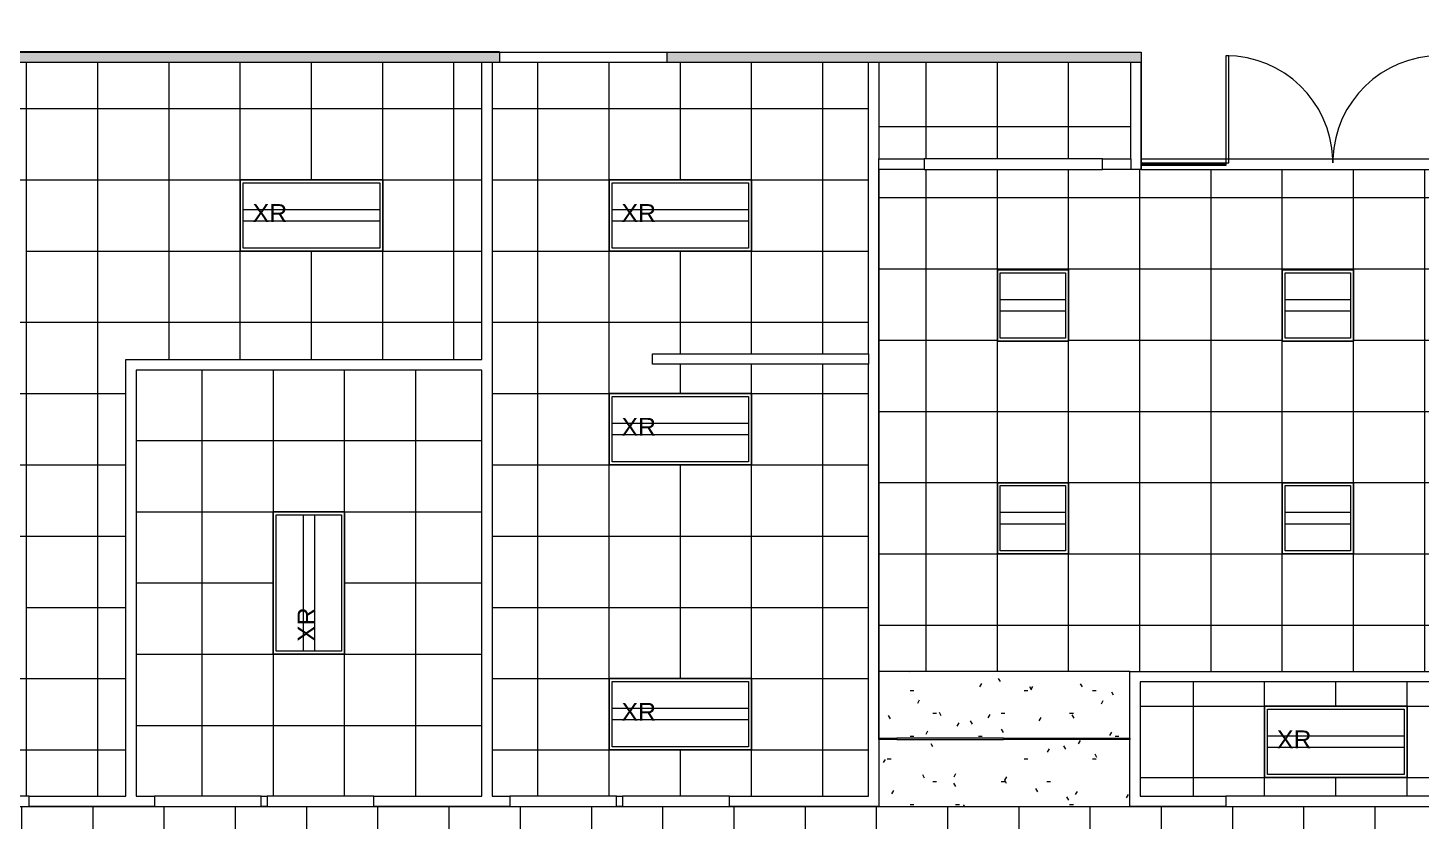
# Model space of a CAD drawing. Header units: inches. Extents: x 1724 to 6154, y -664 to 702.
# Drawn here: x 2659.6 to 3129, y -435.7 to -168.5 of the extents above; entities that cross this region are included whole.
import ezdxf

# ---------------------------------------------------------------- set-up
doc = ezdxf.new("R2010")
doc.units = ezdxf.units.IN
doc.header["$MEASUREMENT"] = 0
for name, color, linetype, lineweight in [('A-ANNO-NOTE', 131, 'Continuous', 9), ('A-CLNG', 13, 'Continuous', 9), ('A-CLNG-PATT', 13, 'Continuous', 9), ('A-WALL', 250, 'Continuous', 9), ('BB-PART-WALL', 250, 'Continuous', 9), ('E-LITE-EQPM', 33, 'Continuous', 9), ('I-WALL', 2, 'Continuous', 9), ('NABCA_dwg', 8, 'Continuous', 9), ('WB-N-Door', 250, 'Continuous', 9), ('WB-N-Part', 250, 'Continuous', 9)]:
    doc.layers.add(name, color=color, linetype=linetype, lineweight=lineweight)
doc.styles.add('Arial', font='arial.ttf', dxfattribs={"height": 6})

# ---------------------------------------------------------------- blocks, each defined once
blk = doc.blocks.new('Rectangular Ceiling Light - Recessed - New 2_x2_ - BASKET-V1-Reflected Ceiling Plan')
at = {"layer": 'E-LITE-EQPM', "lineweight": 20}
for p, q in [((-12.74, -14.34), (-12.74, 9.66)), ((-12.74, 9.66), (11.26, 9.66)), ((11.26, 9.66), (11.26, -14.34)), ((-11.74, -13.34), (-11.74, 8.66)), ((-11.74, 8.66), (10.26, 8.66)), ((10.26, 8.66), (10.26, -13.34)), ((10.26, -0.42), (-11.74, -0.42)), ((10.26, -4.26), (-11.74, -4.26)), ((10.26, -13.34), (-11.74, -13.34)), ((11.26, -14.34), (-12.74, -14.34))]:
    blk.add_line(p, q, dxfattribs=at)
blk = doc.blocks.new('Rectangular Ceiling Light - Recessed - Existing Relocated 2_x4_ - BASKET-2505325-Reflected Ceiling Plan')
at = {"layer": 'E-LITE-EQPM', "lineweight": 20}
for p, q in [((-24.74, -14.34), (-24.74, 9.66)), ((-24.74, 9.66), (23.26, 9.66)), ((23.26, 9.66), (23.26, -14.34)), ((-23.74, -13.34), (-23.74, 8.66)), ((-23.74, 8.66), (22.26, 8.66)), ((22.26, 8.66), (22.26, -13.34)), ((22.26, -0.42), (-23.74, -0.42)), ((22.26, -4.26), (-23.74, -4.26)), ((22.26, -13.34), (-23.74, -13.34)), ((23.26, -14.34), (-24.74, -14.34))]:
    blk.add_line(p, q, dxfattribs=at)
blk = doc.blocks.new('NABCA_dwg_MA-2900-8th-120718_dwg-2391440-New Construction - Test Fit Plan-2421454-Reflected Ceiling Plan')
at = {"layer": 'BB-PART-WALL'}
for points in [[(-7798.59, -3441.6), (-7794.84, -3441.6), (-7794.84, -3420.64), (-7283.96, -3420.64), (-7283.96, -3417.14), (-7798.34, -3417.14), (-7798.34, -3438.1), (-7815, -3438.1), (-7815, -3441.6), (-7804.96, -3441.6)], [(-7190.82, -3420.64), (-7067.83, -3420.64), (-7067.83, -3417.14), (-7227.46, -3417.14), (-7227.46, -3420.64), (-7199.06, -3420.64)]]:
    blk.add_hatch(color=256, dxfattribs=at).paths.add_polyline_path(points, flags=0)
at = {"layer": 'A-WALL', "color": 10, "lineweight": 30}
blk.add_line((-7283.96, -3417.14), (-7798.34, -3417.14), dxfattribs=at)
at = {"layer": 'BB-PART-WALL'}
for p, q in [((-7227.46, -3420.64), (-7227.46, -3417.14)), ((-7428.42, -3420.64), (-7571.5, -3420.64)), ((-7283.96, -3420.64), (-7289.96, -3420.64)), ((-7155.2, -3420.64), (-7159.65, -3420.64)), ((-7067.83, -3420.64), (-7151.2, -3420.64))]:
    blk.add_line(p, q, dxfattribs=at)
at = {"layer": 'BB-PART-WALL', "flags": 128}
for points in [[(-7815, -3438.1), (-7798.34, -3438.1), (-7798.34, -3417.14), (-7283.96, -3417.14), (-7283.96, -3420.64)], [(-7227.46, -3417.14), (-7067.83, -3417.14), (-7067.83, -3420.64)]]:
    blk.add_lwpolyline(points, dxfattribs=at)
at = {"layer": 'WB-N-Door'}
blk.add_line((-7038.2, -3453.14), (-7038.2, -3418.39), dxfattribs=at)
at = {"layer": 'WB-N-Door', "flags": 128}
for points in [[(-7038.2, -3418.39), (-7039.2, -3418.39), (-7039.2, -3453.14)], [(-7039.2, -3453.14), (-7039.2, -3454.39), (-7038.2, -3454.39), (-7038.2, -3453.14)]]:
    blk.add_lwpolyline(points, dxfattribs=at)
at = {"layer": 'WB-N-Door'}
for centre, start, end in [((-7039.2, -3454.39), 1.9951, 90), ((-6967.2, -3454.39), 90, 178.0049), ((-7039.2, -3454.39), 0, 1.9951), ((-6967.2, -3454.39), 178.0049, 180)]:
    blk.add_arc(centre, 36, start, end, dxfattribs=at)
at = {"layer": 'WB-N-Part'}
for p, q in [((-7283.96, -3417.14), (-7227.46, -3417.14)), ((-7067.83, -3453.14), (-7067.83, -3420.64)), ((-7067.83, -3454.64), (-7067.83, -3453.14)), ((-7067.83, -3455.14), (-7067.83, -3454.64)), ((-7067.83, -3456.64), (-7067.83, -3455.14)), ((-7039.2, -3454.64), (-7039.2, -3455.14))]:
    blk.add_line(p, q, dxfattribs=at)
at = {"layer": 'WB-N-Part', "flags": 128}
for points in [[(-7067.83, -3454.39), (-7039.2, -3454.39), (-7039.2, -3454.64)], [(-7039.2, -3455.14), (-7039.2, -3455.39), (-7067.83, -3455.39)]]:
    blk.add_lwpolyline(points, dxfattribs=at)
blk = doc.blocks.new('NABCA_dwg-2391440-Reflected Ceiling Plan')
blk.add_blockref('NABCA_dwg_MA-2900-8th-120718_dwg-2391440-New Construction - Test Fit Plan-2421454-Reflected Ceiling Plan', (10102.48, 3240.5))

msp = doc.modelspace()

# ---------------------------------------------------------------- hatches: boundary and pattern name
at = {"layer": 'A-CLNG-PATT', "lineweight": 13}
h = msp.add_hatch(dxfattribs=at)
h.set_pattern_fill('FP_53', color=256, style=0, pattern_type=2)
h.set_pattern_definition([(0, (2753.523, -164.79), (0, -24), []), (270, (2753.523, -164.79), (-24, -1e-15), [])])
h.paths.add_polyline_path([(2572.77, -491.23), (3607.52, -491.23), (3607.52, -430.73), (2392.24, -430.73), (2392.24, -214.89), (2303.9, -214.89), (2303.9, -201.14), (2239.99, -201.1), (2239.99, 58.02), (2336.86, 58.02), (2336.86, 149.65), (2179.74, 149.65), (2179.74, 111.9), (2176.24, 111.9), (2176.24, 149.65), (2077.63, 149.65), (2077.63, 111.9), (2042.99, 111.9), (2042.99, 149.65), (1970.15, 149.65), (1970.15, -96.5), (2042.8, -96.5), (2042.8, -62.63), (2077.63, -62.63), (2077.63, -96.5), (2176.24, -96.5), (2176.24, -61.76), (2179.74, -61.76), (2179.74, -275.39), (2331.99, -275.39), (2331.99, -431.35), (2314.99, -431.35), (2314.99, -430.73), (1991.52, -430.73), (1991.52, -403.83), (1931.02, -403.83), (1931.02, -491.23), (2314.99, -491.23), (2314.99, -490.6), (2331.99, -490.6), (2331.99, -491.23), (2555.27, -491.23)], flags=0)
h.paths.add_polyline_path([(1961.52, -476.79), (1961.52, -452.79), (1985.52, -452.79), (1985.52, -476.79)], flags=0)
h.paths.add_polyline_path([(3233.52, -476.79), (3209.52, -476.79), (3209.52, -452.79), (3233.52, -452.79), (3233.52, -473.35)], flags=0)
h.paths.add_polyline_path([(3030.47, -476.79), (3017.52, -476.79), (3017.52, -452.79), (3041.52, -452.79), (3041.52, -476.79)], flags=0)
h.paths.add_polyline_path([(3113.52, -476.79), (3113.52, -452.79), (3137.52, -452.79), (3137.52, -476.79)], flags=0)
h.paths.add_polyline_path([(2555.27, -476.79), (2537.52, -476.79), (2537.52, -452.79), (2561.52, -452.79), (2561.52, -476.79)], flags=0)
h.paths.add_polyline_path([(2633.52, -476.79), (2633.52, -452.79), (2657.52, -452.79), (2657.52, -476.79)], flags=0)
h.paths.add_polyline_path([(2369.52, -476.79), (2345.52, -476.79), (2345.52, -452.79), (2369.52, -452.79), (2369.52, -467.29)], flags=0)
h.paths.add_polyline_path([(2273.52, -476.79), (2249.52, -476.79), (2249.52, -452.79), (2273.52, -452.79), (2273.52, -467.29)], flags=0)
h.paths.add_polyline_path([(2177.52, -476.79), (2153.52, -476.79), (2153.52, -452.79), (2177.52, -452.79), (2177.52, -467.29)], flags=0)
h.paths.add_polyline_path([(2729.52, -476.79), (2729.52, -452.79), (2753.52, -452.79), (2753.52, -476.79)], flags=0)
h.paths.add_polyline_path([(2081.52, -476.79), (2057.52, -476.79), (2057.52, -452.79), (2081.52, -452.79), (2081.52, -467.29)], flags=0)
h.paths.add_polyline_path([(3497.52, -476.79), (3497.52, -452.79), (3521.52, -452.79), (3521.52, -476.79), (3505.67, -476.79)], flags=0)
h.paths.add_polyline_path([(3425.52, -476.79), (3401.52, -476.79), (3401.52, -452.79), (3425.52, -452.79), (3425.52, -467.34)], flags=0)
h.paths.add_polyline_path([(2849.52, -476.79), (2825.52, -476.79), (2825.52, -452.79), (2849.52, -452.79), (2849.52, -475.28)], flags=0)
h.paths.add_polyline_path([(2465.52, -476.79), (2441.52, -476.79), (2441.52, -452.79), (2465.52, -452.79), (2465.52, -467.29)], flags=0)
h.paths.add_polyline_path([(3329.52, -476.79), (3305.52, -476.79), (3305.52, -452.79), (3329.52, -452.79), (3329.52, -471.74)], flags=0)
h.paths.add_polyline_path([(2921.52, -476.79), (2921.52, -452.79), (2945.52, -452.79), (2945.52, -476.79)], flags=0)
h.paths.add_polyline_path([(2369.52, -404.79), (2345.52, -404.79), (2345.52, -380.79), (2369.52, -380.79), (2369.52, -394.01)], flags=0)
h.paths.add_polyline_path([(2345.52, -308.79), (2345.52, -284.79), (2369.52, -284.79), (2369.52, -308.79)], flags=0)
h.paths.add_polyline_path([(2211.74, -260.79), (2201.52, -260.79), (2201.52, -236.79), (2225.52, -236.79), (2225.52, -260.79)], flags=0)
h.paths.add_polyline_path([(2321.52, -260.79), (2297.52, -260.79), (2297.52, -236.79), (2321.52, -236.79), (2321.52, -247.45)], flags=0)
h.paths.add_polyline_path([(2353.23, -211.39), (2392.24, -211.39), (2392.24, -180.14), (2307.65, -180.14), (2307.65, -201.14), (2307.4, -201.14), (2307.4, -211.39), (2321.52, -211.39)], flags=0)
h.paths.add_polyline_path([(2201.52, -164.79), (2201.52, -140.79), (2225.52, -140.79), (2225.52, -164.79), (2213.33, -164.79)], flags=0)
h.paths.add_polyline_path([(2201.52, -68.79), (2201.52, -44.79), (2225.52, -44.79), (2225.52, -68.79)], flags=0)
h.paths.add_polyline_path([(2033.52, -44.79), (2009.52, -44.79), (2009.52, 3.21), (2033.52, 3.21), (2033.52, -27.61)], flags=0)
h.paths.add_polyline_path([(2105.51, -44.79), (2105.51, 3.21), (2129.51, 3.21), (2129.51, -44.79)], flags=0)
h.paths.add_polyline_path([(2201.52, 3.21), (2201.52, 27.21), (2225.52, 27.21), (2225.52, 3.21)], flags=0)
h.paths.add_polyline_path([(2033.52, 51.21), (2009.52, 51.21), (2009.52, 99.21), (2033.52, 99.21)], flags=0)
h.paths.add_polyline_path([(2105.51, 51.21), (2105.51, 99.21), (2129.51, 99.21), (2129.51, 51.21)], flags=0)
h.paths.add_polyline_path([(2201.52, 75.21), (2201.52, 99.21), (2225.52, 99.21), (2225.52, 75.21)], flags=0)
h.paths.add_polyline_path([(2321.52, 75.21), (2297.52, 75.21), (2297.52, 99.21), (2321.52, 99.21)], flags=0)
h = msp.add_hatch(dxfattribs=at)
h.set_pattern_fill('FP_20', color=256, style=0, pattern_type=2)
h.set_pattern_definition([(90, (2683.13, -291.684), (24, -1e-15), []), (0, (2683.13, -291.684), (0, -24), [])])
h.paths.add_polyline_path([(2623.99, -427.23), (2692.49, -427.22), (2692.52, -280.23), (2812.52, -280.23), (2812.52, -180.14), (2575.74, -180.14), (2575.74, -427.23), (2611.13, -427.23)], flags=0)
h.paths.add_polyline_path([(2611.13, -363.68), (2611.13, -339.68), (2659.13, -339.68), (2659.13, -363.68)], flags=0)
h.paths.add_polyline_path([(2611.13, -243.68), (2611.13, -219.68), (2659.13, -219.68), (2659.13, -243.68)], flags=0)
h.paths.add_polyline_path([(2731.13, -243.68), (2731.13, -219.68), (2779.13, -219.68), (2779.13, -243.68), (2742.27, -243.68)], flags=0)
h = msp.add_hatch(dxfattribs=at)
h.set_pattern_fill('FP_18', color=256, style=0, pattern_type=2)
h.set_pattern_definition([(270, (2879.428, -315.684), (-24, -1e-15), []), (180, (2879.428, -315.684), (3e-15, 24), [])])
h.paths.add_polyline_path([(2857.94, -427.23), (2942.83, -427.23), (2942.83, -281.73), (2870.03, -281.73), (2870.03, -278.23), (2942.83, -278.23), (2942.83, -180.14), (2816.02, -180.14), (2816.02, -427.23), (2855.43, -427.23)], flags=0)
h.paths.add_polyline_path([(2903.43, -411.68), (2855.43, -411.68), (2855.43, -387.68), (2903.43, -387.68)], flags=0)
h.paths.add_polyline_path([(2875.02, -315.68), (2855.43, -315.68), (2855.43, -291.68), (2903.43, -291.68), (2903.43, -315.68)], flags=0)
h.paths.add_polyline_path([(2875.02, -243.68), (2855.43, -243.68), (2855.43, -219.68), (2903.43, -219.68), (2903.43, -243.68), (2879.34, -243.68)], flags=0)
h = msp.add_hatch(dxfattribs=at)
h.set_pattern_fill('FP_50', color=256, style=0, pattern_type=2)
h.set_pattern_definition([(0, (3322.246, -297.684), (0, -24), []), (270, (3322.246, -297.684), (-24, -1e-15), [])])
h.paths.add_polyline_path([(3255.99, -427.23), (3537.35, -427.23), (3537.35, -333.39), (3255.99, -333.39), (3255.99, -394.01)], flags=0)
h.paths.add_polyline_path([(3611.02, -427.23), (3669.91, -427.23), (3669.91, -265.89), (3700.16, -265.89), (3700.16, -180.74), (3540.85, -180.74), (3540.85, -269.39), (3252.49, -269.39), (3252.49, -216.14), (2946.33, -216.14), (2946.33, -385.23), (3252.49, -385.23), (3252.49, -329.89), (3540.85, -329.89), (3540.85, -427.23), (3607.52, -427.23)], flags=0)
h.paths.add_polyline_path([(3586.25, -393.68), (3562.25, -393.68), (3562.25, -369.68), (3586.25, -369.68)], flags=0)
h.paths.add_polyline_path([(3658.25, -393.68), (3634.25, -393.68), (3634.25, -369.68), (3658.25, -369.68)], flags=0)
h.paths.add_polyline_path([(3442.25, -393.68), (3442.25, -369.68), (3490.25, -369.68), (3490.25, -393.68)], flags=0)
h.paths.add_polyline_path([(3298.25, -393.68), (3298.25, -369.68), (3346.25, -369.68), (3346.25, -393.68)], flags=0)
h.paths.add_polyline_path([(3106.25, -345.68), (3082.25, -345.68), (3082.25, -321.68), (3106.25, -321.68)], flags=0)
h.paths.add_polyline_path([(3202.25, -345.68), (3178.25, -345.68), (3178.25, -321.68), (3202.25, -321.68), (3202.25, -333.39)], flags=0)
h.paths.add_polyline_path([(3010.25, -345.68), (2986.25, -345.68), (2986.25, -321.68), (3010.25, -321.68)], flags=0)
h.paths.add_polyline_path([(3298.25, -321.98), (3298.25, -297.98), (3322.25, -297.98), (3322.25, -321.98)], flags=0)
h.paths.add_polyline_path([(3394.25, -321.98), (3394.25, -297.98), (3418.25, -297.98), (3418.25, -321.98)], flags=0)
h.paths.add_polyline_path([(3514.25, -321.98), (3490.25, -321.98), (3490.25, -297.98), (3514.25, -297.98), (3514.25, -320.73)], flags=0)
h.paths.add_polyline_path([(3562.25, -321.98), (3562.25, -297.98), (3586.25, -297.98), (3586.25, -321.98)], flags=0)
h.paths.add_polyline_path([(3634.25, -321.98), (3634.25, -297.98), (3658.25, -297.98), (3658.25, -321.98)], flags=0)
h.paths.add_polyline_path([(2986.25, -273.98), (2986.25, -249.98), (3010.25, -249.98), (3010.25, -273.98)], flags=0)
h.paths.add_polyline_path([(3178.25, -273.98), (3178.25, -249.98), (3202.25, -249.98), (3202.25, -273.98)], flags=0)
h.paths.add_polyline_path([(3082.25, -273.98), (3082.25, -249.98), (3106.25, -249.98), (3106.25, -273.98)], flags=0)
h.paths.add_polyline_path([(3537.35, -265.89), (3537.35, -180.74), (3343.99, -180.74), (3343.99, -265.89), (3514.25, -265.89)], flags=0)
h.paths.add_polyline_path([(3274.25, -265.89), (3340.49, -265.89), (3340.49, -180.74), (3255.99, -180.74), (3255.99, -265.89), (3268.07, -265.89)], flags=0)
h.paths.add_polyline_path([(3586.25, -249.68), (3562.25, -249.68), (3562.25, -225.68), (3586.25, -225.68), (3586.25, -237.68)], flags=0)
h.paths.add_polyline_path([(3658.25, -249.68), (3634.25, -249.68), (3634.25, -225.68), (3658.25, -225.68)], flags=0)
h.paths.add_polyline_path([(3274.25, -225.68), (3274.25, -201.68), (3322.25, -201.68), (3322.25, -225.68), (3298.25, -225.68)], flags=0)
h.paths.add_polyline_path([(3370.25, -225.68), (3370.25, -201.68), (3418.25, -201.68), (3418.25, -225.68), (3386.87, -225.68)], flags=0)
h.paths.add_polyline_path([(3514.25, -225.68), (3466.25, -225.68), (3466.25, -201.68), (3514.25, -201.68)], flags=0)
h.paths.add_polyline_path([(3252.49, -212.64), (3252.49, -180.74), (3167.41, -180.74), (3167.41, -212.64), (3239.41, -212.64)], flags=0)
h.paths.add_polyline_path([(3022.91, -212.64), (3031.16, -212.64), (3031.16, -180.14), (2946.33, -180.14), (2946.33, -212.64), (3021.62, -212.64)], flags=0)
h = msp.add_hatch(dxfattribs=at)
h.set_pattern_fill('FP_19', color=256, style=0, pattern_type=2)
h.set_pattern_definition([(270, (2766.273, -355.478), (-24, -1e-15), []), (180, (2766.273, -355.478), (-3e-15, 24), [])])
h.paths.add_polyline_path([(2766.27, -427.23), (2812.52, -427.23), (2812.52, -283.73), (2696.02, -283.73), (2696.02, -427.23), (2753.52, -427.23)], flags=0)
h.paths.add_polyline_path([(2766.27, -379.48), (2742.27, -379.48), (2742.27, -331.48), (2766.27, -331.48)], flags=0)
h = msp.add_hatch(dxfattribs=at)
h.set_pattern_fill('FP_49', color=256, style=0, pattern_type=2)
h.set_pattern_definition([(0, (0, 0), (30.72, 7.68), [1.267, -21.773, 1.267, -21.773, -122.88]), (0, (0, 0), (30.72, 7.68), [-46.08, 1.267, -44.813, 1.267, -21.773, -53.76]), (0, (0, 0), (30.72, 7.68), [-115.2, 1.267, -14.093, 1.267, -37.133]), (120, (11.52, 3.84), (-22.011075, 22.7643), [1.267, -21.773, 1.267, -21.773, -122.88]), (120, (11.52, 3.84), (-22.011075, 22.7643), [-46.08, 1.267, -44.813, 1.267, -21.773, -53.76]), (120, (11.52, 3.84), (-22.011075, 22.7643), [-115.2, 1.267, -14.093, 1.267, -37.133]), (240, (15.36, 19.2), (-8.708925, -30.4443), [1.267, -21.773, 1.267, -21.773, -122.88]), (240, (15.36, 19.2), (-8.708925, -30.4443), [-46.08, 1.267, -44.813, 1.267, -21.773, -53.76]), (240, (15.36, 19.2), (-8.708925, -30.4443), [-115.2, 1.267, -14.093, 1.267, -37.133])])
h.paths.add_polyline_path([(3246.57, -430.73), (3252.49, -430.73), (3252.49, -385.23), (3167.66, -385.23), (3167.66, -407.73), (3252.24, -407.73), (3252.24, -408.23), (3167.66, -408.23), (3167.66, -430.73), (3171.7, -430.73)], flags=0)
h.paths.add_polyline_path([(2988.33, -430.73), (3030.91, -430.73), (3030.91, -408.23), (2946.33, -408.23), (2946.33, -430.73), (2986.25, -430.73)], flags=0)
h.paths.add_polyline_path([(2988.16, -407.73), (3030.91, -407.73), (3030.91, -385.23), (2946.33, -385.23), (2946.33, -407.73), (2986.25, -407.73)], flags=0)
h = msp.add_hatch(dxfattribs=at)
h.set_pattern_fill('FP_54', color=256, style=0, pattern_type=2)
h.set_pattern_definition([(180, (3076.285, -396.978), (3e-15, 24), []), (90, (3076.285, -396.978), (24, -1e-15), [])])
h.paths.add_polyline_path([(3093.99, -427.23), (3164.16, -427.23), (3164.16, -388.73), (3034.41, -388.73), (3034.41, -427.23), (3082.56, -427.23)], flags=0)
h.paths.add_polyline_path([(3078.82, -420.98), (3076.28, -420.98), (3076.28, -396.98), (3124.28, -396.98), (3124.28, -420.98), (3089.43, -420.98)], flags=0)

# ---------------------------------------------------------------- linework, layer by layer
at = {"layer": 'A-CLNG', "lineweight": 13}
for p, q in [((2946.33, -408.23), (2946.33, -212.64)), ((3031.16, -212.64), (3031.16, -216.14)), ((2779.13, -219.68), (2731.13, -219.68)), ((2731.13, -219.68), (2731.13, -243.68)), ((2779.13, -243.68), (2779.13, -219.68)), ((2903.43, -219.68), (2855.43, -219.68)), ((2855.43, -219.68), (2855.43, -243.68)), ((2903.43, -243.68), (2903.43, -219.68)), ((3034.66, -216.14), (3163.91, -216.14)), ((2731.13, -243.68), (2779.13, -243.68)), ((2855.43, -243.68), (2903.43, -243.68)), ((3010.25, -249.98), (2986.25, -249.98)), ((2986.25, -249.98), (2986.25, -273.98)), ((3010.25, -273.98), (3010.25, -249.98)), ((3106.25, -249.98), (3082.25, -249.98)), ((3082.25, -249.98), (3082.25, -273.98)), ((3106.25, -273.98), (3106.25, -249.98)), ((2986.25, -273.98), (3010.25, -273.98)), ((3082.25, -273.98), (3106.25, -273.98)), ((2692.49, -280.23), (2692.49, -427.23)), ((2942.83, -278.23), (2942.83, -281.73)), ((2903.43, -291.68), (2855.43, -291.68)), ((2855.43, -291.68), (2855.43, -315.68)), ((2903.43, -315.68), (2903.43, -291.68)), ((2855.43, -315.68), (2903.43, -315.68)), ((3010.25, -321.68), (2986.25, -321.68)), ((2986.25, -321.68), (2986.25, -345.68)), ((3010.25, -345.68), (3010.25, -321.68)), ((3106.25, -321.68), (3082.25, -321.68)), ((3082.25, -321.68), (3082.25, -345.68)), ((3106.25, -345.68), (3106.25, -321.68)), ((2742.27, -331.48), (2742.27, -379.48)), ((2766.27, -331.48), (2742.27, -331.48)), ((2766.27, -379.48), (2766.27, -331.48)), ((2986.25, -345.68), (3010.25, -345.68)), ((3082.25, -345.68), (3106.25, -345.68)), ((2742.27, -379.48), (2766.27, -379.48)), ((2903.43, -387.68), (2855.43, -387.68)), ((2855.43, -387.68), (2855.43, -411.68)), ((2903.43, -411.68), (2903.43, -387.68)), ((3030.91, -385.23), (2946.33, -385.23)), ((3124.28, -396.98), (3076.28, -396.98)), ((3076.28, -396.98), (3076.28, -420.98)), ((3124.28, -420.98), (3124.28, -396.98)), ((3030.91, -407.73), (3030.91, -408.23)), ((2855.43, -411.68), (2903.43, -411.68)), ((3076.28, -420.98), (3124.28, -420.98)), ((2401.49, -430.73), (3135.28, -430.73)), ((2776.19, -427.23), (2740.19, -427.23)), ((2895.94, -427.23), (2859.94, -427.23))]:
    msp.add_line(p, q, dxfattribs=at)
at = {"layer": 'I-WALL', "color": 7, "lineweight": 20}
for p, q in [((2304.15, -176.64), (3034.66, -176.64)), ((3034.66, -176.64), (3034.66, -214.14)), ((2812.52, -180.14), (2575.74, -180.14)), ((2812.52, -280.23), (2812.52, -180.14)), ((2816.02, -180.14), (2816.02, -427.23)), ((2942.83, -180.14), (2816.02, -180.14)), ((2942.83, -278.23), (2942.83, -180.14)), ((2946.33, -180.14), (2946.33, -212.64)), ((3031.16, -180.14), (2946.33, -180.14)), ((3031.16, -212.64), (3031.16, -180.14)), ((2946.33, -212.64), (2961.62, -212.64)), ((2961.62, -212.64), (2961.62, -216.14)), ((3021.62, -212.64), (3031.16, -212.64)), ((3021.62, -216.14), (3021.62, -212.64)), ((3034.66, -214.14), (3063.28, -214.14)), ((3034.66, -214.64), (3034.66, -216.14)), ((3063.28, -214.64), (3034.66, -214.64)), ((3063.28, -214.14), (3063.28, -214.64)), ((2946.33, -216.14), (2946.33, -407.73)), ((2961.62, -216.14), (2946.33, -216.14)), ((3034.66, -216.14), (3021.62, -216.14)), ((2692.52, -427.23), (2692.52, -280.23)), ((2692.52, -280.23), (2812.52, -280.23)), ((2870.03, -281.73), (2870.03, -278.23)), ((2870.03, -278.23), (2942.83, -278.23)), ((2696.02, -283.73), (2696.02, -427.23)), ((2812.52, -283.73), (2696.02, -283.73)), ((2812.52, -427.23), (2812.52, -283.73)), ((2942.83, -281.73), (2870.03, -281.73)), ((2942.83, -427.23), (2942.83, -281.73)), ((3030.91, -407.73), (3030.91, -385.23)), ((3030.91, -385.23), (3167.66, -385.23)), ((3034.41, -388.73), (3034.41, -427.23)), ((3164.16, -388.73), (3034.41, -388.73)), ((2946.33, -407.73), (2952.33, -407.73)), ((2946.33, -408.23), (2946.33, -430.73)), ((2952.33, -408.23), (2946.33, -408.23)), ((2952.33, -407.73), (2952.33, -408.23)), ((2988.33, -408.23), (2988.33, -407.73)), ((2988.33, -407.73), (3030.91, -407.73)), ((3030.91, -408.23), (2988.33, -408.23)), ((3030.91, -430.73), (3030.91, -408.23)), ((2659.99, -430.73), (2659.99, -427.23)), ((2659.99, -427.23), (2692.52, -427.23)), ((2702.19, -430.73), (2659.99, -430.73)), ((2696.02, -427.23), (2702.19, -427.23)), ((2702.19, -427.23), (2702.19, -430.73)), ((2738.19, -430.73), (2738.19, -427.23)), ((2738.19, -427.23), (2740.19, -427.23)), ((2740.19, -430.73), (2738.19, -430.73)), ((2740.19, -427.23), (2740.19, -430.73)), ((2776.19, -430.73), (2776.19, -427.23)), ((2776.19, -427.23), (2812.52, -427.23)), ((2821.94, -430.73), (2776.19, -430.73)), ((2816.02, -427.23), (2821.94, -427.23)), ((2821.94, -427.23), (2821.94, -430.73)), ((2857.94, -430.73), (2857.94, -427.23)), ((2857.94, -427.23), (2859.94, -427.23)), ((2859.94, -430.73), (2857.94, -430.73)), ((2859.94, -427.23), (2859.94, -430.73)), ((2895.94, -430.73), (2895.94, -427.23)), ((2895.94, -427.23), (2942.83, -427.23)), ((2946.33, -430.73), (2895.94, -430.73)), ((3063.28, -430.73), (3030.91, -430.73)), ((3034.41, -427.23), (3063.28, -427.23)), ((3063.28, -427.23), (3063.28, -430.73))]:
    msp.add_line(p, q, dxfattribs=at)
at = {"layer": 'I-WALL', "lineweight": 13}
for p, q in [((3021.62, -212.64), (2961.62, -212.64)), ((3034.66, -212.64), (3163.91, -212.64)), ((3034.66, -214.64), (3034.66, -214.14)), ((2961.62, -216.14), (3021.62, -216.14)), ((2988.33, -407.73), (2952.33, -407.73)), ((2952.33, -408.23), (2988.33, -408.23)), ((2659.99, -427.23), (2623.99, -427.23)), ((2738.19, -427.23), (2702.19, -427.23)), ((2857.94, -427.23), (2821.94, -427.23)), ((3135.28, -427.23), (3063.28, -427.23))]:
    msp.add_line(p, q, dxfattribs=at)

# ---------------------------------------------------------------- block references
at = {"layer": 'E-LITE-EQPM', "lineweight": 20}
for name, p in [('Rectangular Ceiling Light - Recessed - Existing Relocated 2_x4_ - BASKET-2505325-Reflected Ceiling Plan', (2755.87, -229.34)), ('Rectangular Ceiling Light - Recessed - Existing Relocated 2_x4_ - BASKET-2505325-Reflected Ceiling Plan', (2880.16, -229.34)), ('Rectangular Ceiling Light - Recessed - New 2_x2_ - BASKET-V1-Reflected Ceiling Plan', (2998.98, -259.64)), ('Rectangular Ceiling Light - Recessed - New 2_x2_ - BASKET-V1-Reflected Ceiling Plan', (3094.98, -259.64)), ('Rectangular Ceiling Light - Recessed - Existing Relocated 2_x4_ - BASKET-2505325-Reflected Ceiling Plan', (2880.16, -301.34)), ('Rectangular Ceiling Light - Recessed - New 2_x2_ - BASKET-V1-Reflected Ceiling Plan', (2998.98, -331.34)), ('Rectangular Ceiling Light - Recessed - New 2_x2_ - BASKET-V1-Reflected Ceiling Plan', (3094.98, -331.34)), ('Rectangular Ceiling Light - Recessed - Existing Relocated 2_x4_ - BASKET-2505325-Reflected Ceiling Plan', (2880.16, -397.34)), ('Rectangular Ceiling Light - Recessed - Existing Relocated 2_x4_ - BASKET-2505325-Reflected Ceiling Plan', (3101.02, -406.64))]:
    msp.add_blockref(name, p, dxfattribs=at)
at = {"layer": 'E-LITE-EQPM', "lineweight": 20, "rotation": 89.9999999999999}
msp.add_blockref('Rectangular Ceiling Light - Recessed - Existing Relocated 2_x4_ - BASKET-2505325-Reflected Ceiling Plan', (2751.93, -354.74), dxfattribs=at)
at = {"layer": 'NABCA_dwg', "color": 250}
msp.add_blockref('NABCA_dwg-2391440-Reflected Ceiling Plan', (0, 0), dxfattribs=at)

# ---------------------------------------------------------------- texts
at = {"layer": 'A-ANNO-NOTE', "char_height": 6, "width": 14.544, "attachment_point": 1, "style": 'Arial'}
for insert in [(2735.29, -227.86), (2859.58, -227.86), (2859.58, -299.86), (2859.58, -395.86), (3080.44, -405.15)]:
    msp.add_mtext('XR', dxfattribs=dict(at, insert=insert))
at = {"layer": 'A-ANNO-NOTE', "insert": (2750.45, -375.32), "char_height": 6, "width": 14.544, "attachment_point": 1, "rotation": 90, "style": 'Arial'}
msp.add_mtext('XR', dxfattribs=at)

doc.saveas('drawing.dxf')
